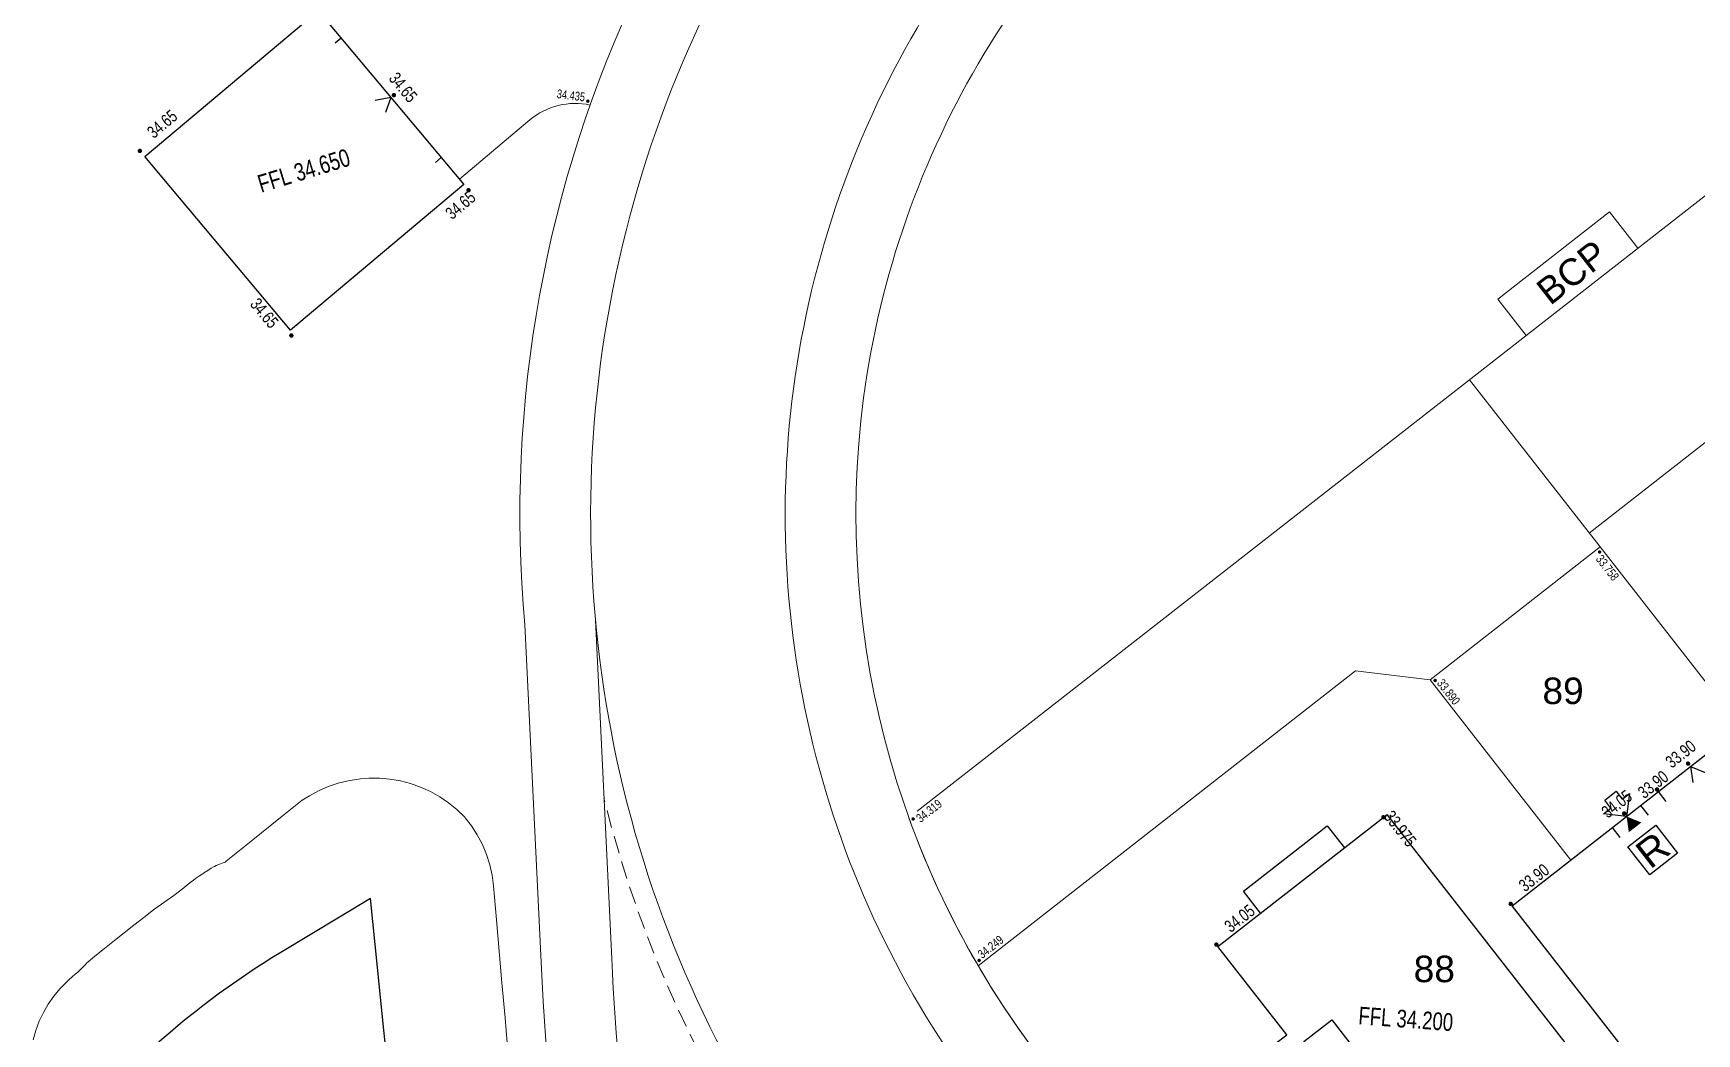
# Model space of a CAD drawing. Header units: metres. Extents: x 337936 to 338610, y 373199 to 374026.
# Drawn here: x 337991.28 to 338038.3, y 373795.63 to 373823.9 of the extents above; entities that cross this region are included whole.
import ezdxf

# ---------------------------------------------------------------- set-up
doc = ezdxf.new("R2010")
doc.units = ezdxf.units.M
doc.linetypes.add('DASHED', pattern=[0.75, 0.5, -0.25])
for name, color, linetype in [('A-WH_HT-Access-Main', 252, 'Continuous'), ('A-WH_HT-Wall-Structure', 252, 'Continuous'), ('EARTHWORKS', 252, 'Continuous'), ('EXTERNAL_WORKS_BACK_OF_FOOTWAY_LEVELS', 7, 'Continuous'), ('HOUSE_EXTERNAL_LEVELS', 7, 'Continuous'), ('HOUSE_SLAB_LEVEL', 7, 'Continuous')]:
    doc.layers.add(name, color=color, linetype=linetype)
doc.layers.add('A-WH_HT-Wall-Door Openings', color=252, linetype='Continuous', plot=False)
for name, color, linetype, lineweight in [('Basin Adoption Boundary', 252, 'Continuous', 0), ('DGL_DRIVE', 252, 'Continuous', 9), ('DGL_Footpath', 252, 'Continuous', 9), ('DGL_Plot Parking', 252, 'Continuous', 9), ('DGL_ROAD_KERBLINE', 252, 'Continuous', 9), ('DGL_VERGE', 252, 'DASHED', 9)]:
    doc.layers.add(name, color=color, linetype=linetype, lineweight=lineweight)
doc.layers.add('HOUSE_DOORS', color=3, linetype='Continuous', true_color=0x00ff00)
doc.styles.add('AnnotativeArial', font='arial.ttf', dxfattribs={"height": 2})
doc.styles.add('ESTROAD', font='arial.ttf', dxfattribs={"width": 0.75})
doc.styles.get("Standard").update_dxf_attribs({"font": 'arial.ttf'})

msp = doc.modelspace()

# ---------------------------------------------------------------- hatches: boundary and pattern name
at = {"layer": 'EXTERNAL_WORKS_BACK_OF_FOOTWAY_LEVELS'}
h = msp.add_hatch(color=256, dxfattribs=at)
edge = h.paths.add_edge_path(flags=17)
edge.add_ellipse((338006.955, 373821.985), major_axis=(0.0354, 0.0354), ratio=1, start_angle=45, end_angle=225, ccw=False)
edge.add_ellipse((338006.955, 373821.985), major_axis=(0.0354, 0.0354), ratio=1, start_angle=225, end_angle=405, ccw=False)
h = msp.add_hatch(color=256, dxfattribs=at)
edge = h.paths.add_edge_path(flags=17)
edge.add_ellipse((338035.554, 373809.243), major_axis=(0.0354, 0.0354), ratio=1, start_angle=45, end_angle=225, ccw=False)
edge.add_ellipse((338035.554, 373809.243), major_axis=(0.0354, 0.0354), ratio=1, start_angle=225, end_angle=405, ccw=False)
h = msp.add_hatch(color=256, dxfattribs=at)
edge = h.paths.add_edge_path(flags=17)
edge.add_ellipse((338030.905, 373805.611), major_axis=(0.0354, 0.0354), ratio=1, start_angle=45, end_angle=225, ccw=False)
edge.add_ellipse((338030.905, 373805.611), major_axis=(0.0354, 0.0354), ratio=1, start_angle=225, end_angle=405, ccw=False)
h = msp.add_hatch(color=256, dxfattribs=at)
edge = h.paths.add_edge_path(flags=17)
edge.add_ellipse((338016.151, 373801.698), major_axis=(0.0354, 0.0354), ratio=1, start_angle=45, end_angle=225, ccw=False)
edge.add_ellipse((338016.151, 373801.698), major_axis=(0.0354, 0.0354), ratio=1, start_angle=225, end_angle=405, ccw=False)
h = msp.add_hatch(color=256, dxfattribs=at)
edge = h.paths.add_edge_path(flags=17)
edge.add_ellipse((338018.017, 373797.699), major_axis=(0.0354, 0.0354), ratio=1, start_angle=45, end_angle=225, ccw=False)
edge.add_ellipse((338018.017, 373797.699), major_axis=(0.0354, 0.0354), ratio=1, start_angle=225, end_angle=405, ccw=False)
at = {"layer": 'HOUSE_DOORS'}
msp.add_hatch(color=256, dxfattribs=at).paths.add_polyline_path([(338036.319, 373801.766), (338036.736, 373801.598), (338036.381, 373801.321)], flags=17)
at = {"layer": 'HOUSE_EXTERNAL_LEVELS'}
h = msp.add_hatch(color=256, dxfattribs=at)
edge = h.paths.add_edge_path(flags=17)
edge.add_ellipse((338001.474, 373822.155), major_axis=(-0.0448, 0.0448), ratio=1, start_angle=-5, end_angle=175, ccw=False)
edge.add_ellipse((338001.474, 373822.155), major_axis=(-0.0448, 0.0448), ratio=1, start_angle=175, end_angle=355, ccw=False)
h = msp.add_hatch(color=256, dxfattribs=at)
edge = h.paths.add_edge_path(flags=17)
edge.add_ellipse((337994.293, 373820.578), major_axis=(-0.0448, 0.0448), ratio=1, start_angle=-5, end_angle=175, ccw=False)
edge.add_ellipse((337994.293, 373820.578), major_axis=(-0.0448, 0.0448), ratio=1, start_angle=175, end_angle=355, ccw=False)
h = msp.add_hatch(color=256, dxfattribs=at)
edge = h.paths.add_edge_path(flags=17)
edge.add_ellipse((338003.583, 373819.467), major_axis=(-0.0448, 0.0448), ratio=1, start_angle=175, end_angle=355, ccw=False)
edge.add_ellipse((338003.583, 373819.467), major_axis=(-0.0448, 0.0448), ratio=1, start_angle=-5, end_angle=175, ccw=False)
h = msp.add_hatch(color=256, dxfattribs=at)
edge = h.paths.add_edge_path(flags=17)
edge.add_ellipse((337998.575, 373815.361), major_axis=(0.0448, 0.0448), ratio=1, start_angle=175, end_angle=355, ccw=False)
edge.add_ellipse((337998.575, 373815.361), major_axis=(0.0448, 0.0448), ratio=1, start_angle=-5, end_angle=175, ccw=False)
h = msp.add_hatch(color=256, dxfattribs=at)
edge = h.paths.add_edge_path(flags=17)
edge.add_ellipse((338038.057, 373803.262), major_axis=(-0.0448, 0.0448), ratio=1, start_angle=83, end_angle=263, ccw=False)
edge.add_ellipse((338038.057, 373803.262), major_axis=(-0.0448, 0.0448), ratio=1, start_angle=-97, end_angle=83, ccw=False)
h = msp.add_hatch(color=256, dxfattribs=at)
edge = h.paths.add_edge_path(flags=17)
edge.add_ellipse((338037.177, 373802.53), major_axis=(0.0448, 0.0448), ratio=1, start_angle=83, end_angle=263, ccw=False)
edge.add_ellipse((338037.177, 373802.53), major_axis=(0.0448, 0.0448), ratio=1, start_angle=263, end_angle=443, ccw=False)
h = msp.add_hatch(color=256, dxfattribs=at)
edge = h.paths.add_edge_path(flags=17)
edge.add_ellipse((338029.445, 373801.744), major_axis=(-0.0448, 0.0448), ratio=1, start_angle=-97, end_angle=83, ccw=False)
edge.add_ellipse((338029.445, 373801.744), major_axis=(-0.0448, 0.0448), ratio=1, start_angle=83, end_angle=263, ccw=False)
h = msp.add_hatch(color=256, dxfattribs=at)
edge = h.paths.add_edge_path(flags=17)
edge.add_ellipse((338036.252, 373801.852), major_axis=(-0.0448, 0.0448), ratio=1, start_angle=83, end_angle=263, ccw=False)
edge.add_ellipse((338036.252, 373801.852), major_axis=(-0.0448, 0.0448), ratio=1, start_angle=-97, end_angle=83, ccw=False)
h = msp.add_hatch(color=256, dxfattribs=at)
edge = h.paths.add_edge_path(flags=17)
edge.add_ellipse((338033.042, 373799.299), major_axis=(0.0448, 0.0448), ratio=1, start_angle=83, end_angle=263, ccw=False)
edge.add_ellipse((338033.042, 373799.299), major_axis=(0.0448, 0.0448), ratio=1, start_angle=263, end_angle=443, ccw=False)
h = msp.add_hatch(color=256, dxfattribs=at)
edge = h.paths.add_edge_path(flags=17)
edge.add_ellipse((338024.722, 373798.147), major_axis=(0.0448, 0.0448), ratio=1, start_angle=83, end_angle=263, ccw=False)
edge.add_ellipse((338024.722, 373798.147), major_axis=(0.0448, 0.0448), ratio=1, start_angle=263, end_angle=443, ccw=False)

# ---------------------------------------------------------------- linework, layer by layer
at = {"layer": 'A-WH_HT-Access-Main'}
msp.add_lwpolyline([(338036.319, 373801.766), (338035.666, 373801.846), (338035.871, 373802.007), (338035.699, 373802.227), (338036.021, 373802.479), (338036.194, 373802.259), (338036.399, 373802.419), (338036.319, 373801.766)], dxfattribs=at)
at = {"layer": 'A-WH_HT-Wall-Door Openings', "linetype": 'ByBlock'}
for p, q in [((338036.938, 373801.803), (338036.721, 373802.081)), ((338037.439, 373802.194), (338037.222, 373802.472)), ((338036.133, 373801.174), (338035.916, 373801.452))]:
    msp.add_line(p, q, dxfattribs=at)
at = {"layer": 'A-WH_HT-Wall-Structure', "linetype": 'ByBlock'}
msp.add_line((338035.566, 373794.118), (338029.546, 373801.824), dxfattribs=at)
at = {"layer": 'A-WH_HT-Wall-Structure', "lineweight": -3}
for p, q in [((338025.489, 373799.653), (338027.855, 373801.501)), ((338027.855, 373801.501), (338028.34, 373800.881)), ((338025.974, 373799.032), (338025.489, 373799.653))]:
    msp.add_line(p, q, dxfattribs=at)
at = {"layer": 'A-WH_HT-Wall-Structure', "elevation": 0}
msp.add_lwpolyline([(337998.551, 373815.51), (337994.431, 373820.419), (337999.335, 373824.534), (338003.455, 373819.625)], close=True, dxfattribs=at)
for points in [[(337999.98, 373823.766), (337999.815, 373823.628)], [(338002.811, 373820.393), (338002.646, 373820.255)]]:
    msp.add_lwpolyline(points, dxfattribs=at)
at = {"layer": 'A-WH_HT-Wall-Structure', "lineweight": -3}
msp.add_lwpolyline([(338033.087, 373799.241), (338039.55, 373804.291), (338045.016, 373797.295), (338038.553, 373792.245)], close=True, dxfattribs=at)
msp.add_lwpolyline([(338035.566, 373794.118), (338030.787, 373790.384), (338028.992, 373792.682), (338028.645, 373792.411), (338026.366, 373795.329), (338026.713, 373795.6), (338024.767, 373798.09), (338029.546, 373801.824)], dxfattribs=at)
at = {"layer": 'Basin Adoption Boundary', "flags": 128}
for points in [[(338004.461, 373797.852), (338004.461, 373797.852), (338004.375, 373798.848), (338004.292, 373799.804), (338004.252, 373800.107), (338004.186, 373800.405), (338004.093, 373800.696), (338003.975, 373800.979), (338003.832, 373801.25), (338003.665, 373801.507), (338003.493, 373801.728), (338003.476, 373801.748), (338003.256, 373801.962), (338003.02, 373802.156), (338002.769, 373802.327), (338002.505, 373802.475), (338002.23, 373802.6), (338001.946, 373802.7), (338001.656, 373802.775), (338001.361, 373802.825), (338001.064, 373802.849), (338000.767, 373802.848), (338000.527, 373802.827), (338000.473, 373802.823), (338000.181, 373802.777), (337999.894, 373802.706), (337999.615, 373802.611), (337999.346, 373802.492), (337999.088, 373802.351), (337998.883, 373802.226), (337998.269, 373801.734), (337997.482, 373801.103), (337996.729, 373800.5), (337996.704, 373800.479), (337996.617, 373800.447), (337996.617, 373800.447), (337996.53, 373800.414), (337996.451, 373800.38), (337996.403, 373800.357), (337996.377, 373800.344), (337996.306, 373800.306), (337996.217, 373800.24), (337996.103, 373800.172), (337996.098, 373800.169), (337995.983, 373800.094), (337995.867, 373800.013), (337995.811, 373799.972), (337995.745, 373799.922), (337995.612, 373799.816), (337995.535, 373799.751), (337995.256, 373799.535), (337994.968, 373799.332), (337994.683, 373799.125), (337994.401, 373798.914), (337994.122, 373798.699), (337993.845, 373798.481), (337993.572, 373798.259), (337993.295, 373798.04), (337993.021, 373797.819), (337992.833, 373797.662), (337992.787, 373797.617), (337992.757, 373797.585), (337992.535, 373797.363), (337992.535, 373797.363), (337992.504, 373797.339), (337992.469, 373797.311), (337992.438, 373797.285), (337992.41, 373797.26), (337992.259, 373797.118), (337992.216, 373797.082), (337992.029, 373796.893), (337991.857, 373796.688), (337991.702, 373796.467), (337991.565, 373796.231), (337991.448, 373795.983), (337991.353, 373795.723), (337991.28, 373795.454)], [(338004.703, 373795.024), (338004.646, 373795.715), (338004.616, 373796.072), (338004.529, 373797.069), (338004.461, 373797.852)]]:
    msp.add_lwpolyline(points, dxfattribs=at)
at = {"layer": 'DGL_DRIVE'}
msp.add_line((338039.55, 373804.291), (338035.572, 373809.384), dxfattribs=at)
for points in [[(338016.268, 373801.916), (338046.845, 373825.806), (338050.232, 373821.472), (338035.264, 373809.778)], [(338033.483, 373815.366), (338032.682, 373816.39), (338035.835, 373818.853), (338036.635, 373817.829)], [(338030.765, 373805.628), (338035.572, 373809.384), (338031.878, 373814.112)], [(338017.988, 373797.55), (338028.659, 373805.887)]]:
    msp.add_lwpolyline(points, dxfattribs=at)
at = {"layer": 'DGL_DRIVE', "flags": 128}
msp.add_lwpolyline([(338007.022, 373821.876, 0.231576), (338005.315, 373821.453), (338003.324, 373819.781)], format="xyb", dxfattribs=at)
msp.add_lwpolyline([(338034.744, 373800.536), (338030.765, 373805.628), (338028.659, 373805.887)], dxfattribs=at)
at = {"layer": 'DGL_Footpath', "flags": 128}
for points in [[(338005.632, 373797.647), (338005.175, 373807.18, -0.273298), (338020.353, 373839.104), (338032.722, 373847.447, 0.096382), (338035.49, 373850.216, 0.445118), (338034.051, 373855.983)], [(338020.74, 373793.659), (338019.888, 373794.75, -0.434812), (338025.666, 373831.228, -0.434812)], [(338020.74, 373793.659), (338019.888, 373794.75, -0.079472), (338016.032, 373801.732, -0.079472)], [(338005.632, 373797.647, 0.057721), (338008.51, 373780.163, 0.0526), (338011.651, 373772.38), (338019.377, 373757.851, 0.043375), (338022.204, 373753.493)], [(338009.455, 373784.508, -0.04462), (338007.63, 373797.743)]]:
    msp.add_lwpolyline(points, format="xyb", dxfattribs=at)
msp.add_lwpolyline([(338007.63, 373797.743), (338007.171, 373807.319)], dxfattribs=at)
at = {"layer": 'DGL_ROAD_KERBLINE', "flags": 128}
for points in [[(338014.83, 373789.041), (338013.978, 373790.132, -0.434812), (338021.472, 373837.446)], [(338019.164, 373792.427), (338018.312, 373793.518, -0.434812), (338024.547, 373832.886)]]:
    msp.add_lwpolyline(points, format="xyb", dxfattribs=at)
at = {"layer": 'DGL_VERGE', "flags": 128}
msp.add_lwpolyline([(338016.67, 373785.176, 0.039382), (338014.358, 373788.672), (338013.505, 373789.763, -0.105542), (338007.412, 373802.283, -0.105542)], format="xyb", dxfattribs=at)
at = {"layer": 'EARTHWORKS', "flags": 128}
msp.add_lwpolyline([(338001.01, 373797.503), (338000.813, 373799.453), (337998.282, 373797.926, 0.050474), (337994.478, 373795.071), (337994.45, 373795.046), (337995.482, 373790.569, 0.145779), (337997.82, 373786.447), (337998.454, 373785.838, 0.312956), (337999.558, 373785.662), (337999.558, 373785.662, 0.319159), (338001.793, 373789.706), (338001.679, 373790.71), (338001.224, 373795.381, 0.000854), (338001.189, 373795.726), (338001.01, 373797.503)], format="xyb", dxfattribs=at)
at = {"layer": 'HOUSE_DOORS'}
for p, q in [((338001.391, 373822.085), (338000.948, 373822.007)), ((338001.391, 373822.085), (338001.237, 373821.662)), ((338038.124, 373803.177), (338038.541, 373803.008)), ((338038.124, 373803.177), (338038.187, 373802.731))]:
    msp.add_line(p, q, dxfattribs=at)
at = {"layer": 'HOUSE_EXTERNAL_LEVELS', "color": 0, "flags": 128}
for points in [[(338036.355, 373800.907), (338037.144, 373801.523), (338037.759, 373800.734), (338036.971, 373800.119), (338036.355, 373800.907)], [(338027.195, 373795.404), (338027.983, 373796.02), (338028.599, 373795.232), (338027.811, 373794.616), (338027.195, 373795.404)]]:
    msp.add_lwpolyline(points, dxfattribs=at)

# ---------------------------------------------------------------- texts
at = {"layer": 'DGL_Plot Parking', "insert": (338034.777, 373817.145, 0), "char_height": 0.75, "attachment_point": 5, "rotation": 38, "style": 'AnnotativeArial'}
msp.add_mtext('BCP', dxfattribs=at)
at = {"layer": 'DGL_Plot Parking', "char_height": 0.75, "attachment_point": 5, "style": 'AnnotativeArial'}
for s, insert in [('89', (338034.523, 373805.314)), ('88', (338030.882, 373797.454))]:
    msp.add_mtext(s, dxfattribs=dict(at, insert=insert))
at = {"layer": 'EXTERNAL_WORKS_BACK_OF_FOOTWAY_LEVELS', "linetype": 'Continuous', "style": 'ESTROAD', "width": 0.75}
for s, rotation, p in [('34.435', 352.9326, (338006.066, 373822.074)), ('33.758', 308, (338035.433, 373809.036)), ('33.890', 308, (338030.942, 373805.527)), ('34.319', 38, (338016.362, 373801.58)), ('34.249', 38, (338018.102, 373797.736))]:
    msp.add_text(s, height=0.25, rotation=rotation, dxfattribs=at).set_placement(p)
at = {"layer": 'HOUSE_DOORS', "color": 100, "linetype": 'Continuous', "style": 'ESTROAD', "width": 0.75}
for s, rotation, p in [('34.65', 310, (338001.308, 373822.615)), ('33.90', 38, (338037.593, 373803.114)), ('34.05', 38, (338035.786, 373801.702))]:
    msp.add_text(s, height=0.35, rotation=rotation, dxfattribs=at).set_placement(p)
at = {"layer": 'HOUSE_EXTERNAL_LEVELS', "color": 0, "linetype": 'Continuous', "style": 'ESTROAD', "width": 0.75}
for s, rotation, p in [('34.65', 40, (337994.685, 373820.912)), ('34.65', 40, (338003.116, 373818.619)), ('34.65', 310, (337997.386, 373816.234)), ('33.90', 38, (338036.814, 373802.252)), ('33.975', 308, (338029.438, 373801.759)), ('33.90', 38, (338033.445, 373799.619)), ('34.05', 38, (338025.125, 373798.468))]:
    msp.add_text(s, height=0.35, rotation=rotation, dxfattribs=at).set_placement(p)
at = {"layer": 'HOUSE_EXTERNAL_LEVELS', "color": 0, "insert": (338037.057, 373800.821), "char_height": 0.8, "width": 0.8, "attachment_point": 5, "rotation": 38, "line_spacing_factor": 0.888}
msp.add_mtext('\\W1.00;R', dxfattribs=at)
at = {"layer": 'HOUSE_SLAB_LEVEL', "color": 1, "linetype": 'Continuous', "true_color": 0xff0000, "style": 'ESTROAD', "width": 0.75}
for s, rotation, p in [('FFL 34.650', 17, (337997.72, 373819.393)), ('FFL 34.200', 355.8006, (338028.724, 373795.895))]:
    msp.add_text(s, height=0.5, rotation=rotation, dxfattribs=at).set_placement(p)

doc.saveas('drawing.dxf')
